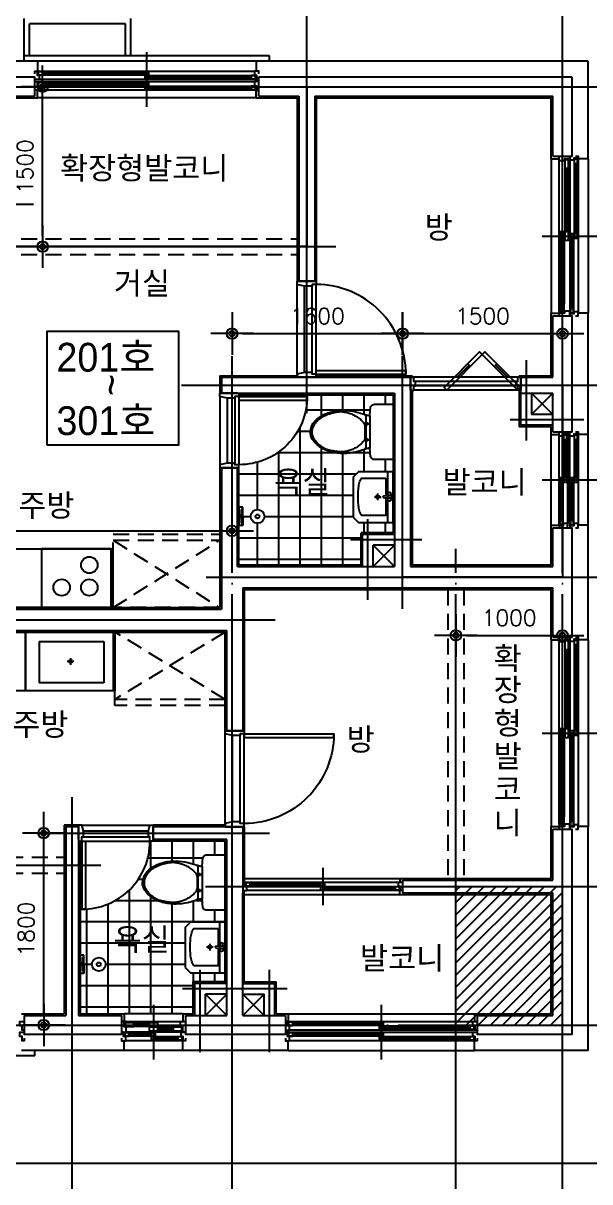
# Model space of a CAD drawing. Header units: millimetres. Extents: x 5537433 to 5830173, y -900794 to -778623.
# Drawn here: x 5600120 to 5605437, y -824625 to -813758 of the extents above; entities that cross this region are included whole.
import ezdxf

# ---------------------------------------------------------------- set-up
doc = ezdxf.new("R2010")
doc.units = ezdxf.units.MM
doc.header["$LTSCALE"] = 100
doc.linetypes.add('CEN', pattern=[62, 60, -1, 0, -1])
doc.linetypes.add('HID', pattern=[2.3, 1.5, -0.8])
doc.layers.get('0').update_dxf_attribs({"linetype": 'CONTINUOUS'})
doc.layers.get('DEFPOINTS').update_dxf_attribs({"linetype": 'CONTINUOUS'})
for name, color, linetype in [('181', 181, 'CONTINUOUS'), ('60', 60, 'CONTINUOUS'), ('9', 9, 'CONTINUOUS'), ('CEN', 1, 'CEN'), ('COL', 2, 'CONTINUOUS'), ('DIM', 7, 'CONTINUOUS'), ('ETC', 6, 'CONTINUOUS'), ('FIN', 9, 'CONTINUOUS'), ('FUR', 181, 'CONTINUOUS'), ('HAT', 8, 'CONTINUOUS'), ('WAL', 3, 'CONTINUOUS'), ('WID', 4, 'CONTINUOUS')]:
    doc.layers.add(name, color=color, linetype=linetype)
doc.styles.add('2', font='')
doc.styles.add('GHS', font='ROMANS.shx', dxfattribs={"bigfont": 'GHS.shx'})
doc.styles.get('2').set_extended_font_data('HYtbrB')
doc.dimstyles.get("Standard").update_dxf_attribs({"dimtxt": 0.18, "dimasz": 0.18, "dimexe": 0.18, "dimexo": 0.0625, "dimgap": 0.09, "dimtad": 0, "dimtih": 1, "dimtoh": 1, "dimdec": 4, "dimzin": 0, "dimdsep": 46, "dimtxsty": 'STANDARD', "dimcen": 0.09, "dimadec": 0, "dimazin": 0, "dimtfac": 1, "dimtdec": 4, "dimtofl": 0, "dimtmove": 0, "dimatfit": 3, "dimfxl": 1, "dimtolj": 1, "dimtzin": 0, "dimarcsym": 0})

# ---------------------------------------------------------------- blocks, each defined once
blk = doc.blocks.new('to-la-001-D-P')
at = {"color": 0}
for p, q in [((475, -50), (0, -50)), ((58, -288), (58, -66)), ((58, -66), (225, -66)), ((202, -144), (264, -144)), ((232, -175), (232, -113))]:
    blk.add_line(p, q, dxfattribs=at)
blk.add_lwpolyline([(425, -375), (475, -325), (475, 0), (0, 0), (0, -325), (50, -375)], close=True, dxfattribs=at)
for points in [[(240, -66), (408, -66), (408, -288, -0.272815), (401, -300, -0.070145), (356, -317, -0.03268), (305, -325, -0.023671), (233, -328, -0.023671), (161, -325, -0.03268), (109, -317, -0.070145), (64, -300, -0.272815), (58, -288, -0.272815)], [(224, -17), (227, -87, 1), (239, -87), (242, -17)]]:
    blk.add_lwpolyline(points, format="xyb", dxfattribs=at)
for centre, radius in [((206, -34), 15.3), ((260, -34), 15.3), ((233, -144), 15)]:
    blk.add_circle(centre, radius, dxfattribs=at)
for start, end in [(90, 181.9092), (358.0908, 90)]:
    blk.add_arc((233, -17), 9.19, start, end, dxfattribs=at)
blk = doc.blocks.new('to-cl-007-D-P')
at = {"color": 0}
for p, q in [((-150, -217), (155, -217)), ((-150, -255), (150, -255)), ((-85, -235), (-65, -235)), ((-85, -265), (-85, -235)), ((-65, -265), (-85, -265)), ((-65, -235), (-65, -265)), ((65, -265), (65, -235)), ((65, -235), (85, -235)), ((85, -265), (65, -265)), ((85, -235), (85, -265))]:
    blk.add_line(p, q, dxfattribs=at)
blk.add_lwpolyline([(150, -217), (189, -350, -0.05768), (202, -461, -0.065122), (186, -587, -0.077906), (143, -683, -0.107177), (72, -754, -0.144137), (0, -776), (-67, -759, -0.107177), (-143, -683, -0.077906), (-186, -587, -0.065122), (-202, -461, -0.057645), (-189, -350), (-150, -217), (-155, -217), (-235, -210, -0.286796), (-260, -170), (-260, -10, -0.414214), (-250, 0), (250, 0, -0.414214), (260, -10), (260, -170, -0.286796), (235, -210), (150, -217)], format="xyb", dxfattribs=at)
blk.add_lwpolyline([(155, -217), (150, -217)], dxfattribs=at)
blk.add_lwpolyline([(87, -276), (94, -282), (101, -288), (108, -295), (115, -303), (122, -312), (129, -321), (136, -331), (142, -340), (148, -350), (154, -360), (159, -370), (164, -381), (168, -391), (172, -401), (175, -411), (178, -421), (181, -431), (183, -441), (184, -450), (186, -459), (187, -468), (187, -475), (188, -482), (188, -487), (188, -491), (189, -495), (188, -497), (188, -499), (188, -502), (187, -504), (187, -508), (186, -512), (186, -517), (185, -524), (184, -531), (183, -539), (181, -548), (180, -556), (179, -565), (177, -573), (176, -582), (174, -589), (172, -597), (171, -604), (169, -610), (168, -615), (166, -620), (165, -624), (164, -627), (164, -629), (163, -631), (162, -633), (161, -635), (160, -636), (159, -639), (157, -641), (155, -645), (152, -649), (149, -654), (146, -659), (142, -665), (137, -672), (132, -678), (127, -685), (122, -692), (116, -699), (109, -706), (103, -712), (96, -719), (88, -725), (81, -731), (73, -737), (64, -742), (56, -746), (47, -750), (37, -753), (28, -756), (18, -757), (9, -758), (-1, -758), (-11, -758), (-22, -756), (-32, -754), (-41, -751), (-51, -747), (-60, -743), (-69, -738), (-78, -733), (-85, -728), (-93, -722), (-99, -716), (-105, -710), (-111, -703), (-117, -697), (-122, -690), (-127, -684), (-131, -677), (-136, -671), (-140, -664), (-144, -658), (-148, -651), (-151, -644), (-155, -638), (-158, -631), (-161, -624), (-164, -617), (-167, -610), (-169, -603), (-171, -595), (-174, -587), (-176, -580), (-178, -571), (-180, -563), (-182, -555), (-184, -546), (-186, -537), (-187, -528), (-189, -519), (-189, -509), (-190, -500), (-190, -490), (-190, -481), (-189, -471), (-188, -461), (-186, -451), (-184, -441), (-182, -431), (-179, -421), (-176, -411), (-172, -401), (-168, -391), (-164, -381), (-159, -370), (-154, -360), (-149, -350), (-143, -340), (-136, -331), (-129, -321), (-123, -312), (-115, -303), (-108, -295), (-101, -288), (-94, -282), (-87, -276), (-80, -272), (-74, -269), (-67, -267), (-61, -265), (-54, -264), (-48, -264), (-41, -264), (-33, -264), (-25, -264), (-17, -264), (-8, -264), (0, -264), (9, -264), (17, -264), (26, -264), (33, -264), (41, -264), (48, -264), (54, -264), (61, -265), (67, -267), (74, -269), (80, -272)], close=True, dxfattribs=at)
for centre, start, end in [((-148, -267), 98.7037, 171.2963), ((148, -267), 8.7037, 81.2963)]:
    blk.add_arc(centre, 11.9, start, end, dxfattribs=at)
blk = doc.blocks.new('Z_DOT')
at = {"layer": 'DIM', "color": 7}
for p, q in [((0, -2), (0, 2)), ((-2, 0), (2, 0))]:
    blk.add_line(p, q, dxfattribs=at)
for radius in [0.5, 0.25]:
    blk.add_circle((0, 0), radius, dxfattribs=at)
blk = doc.blocks.new('*D111')
at = {"layer": 'DEFPOINTS', "color": 0, "linetype": 'Continuous', "transparency": 16777216}
for p in [(5600303, -814354), (5600303, -814354), (5600303, -815854)]:
    blk.add_point(p, dxfattribs=at)
at = {"layer": 'DIM', "color": 0, "linetype": 'Continuous', "lineweight": -2, "transparency": 16777216}
blk.add_line((5600303, -815754), (5600303, -814454), dxfattribs=at)
at = {"layer": 'DIM', "color": 0, "linetype": 'Continuous', "lineweight": -2, "transparency": 16777216, "xscale": 100, "yscale": 100, "zscale": 100}
for p, rotation in [((5600303, -814354), 90), ((5600303, -815854), 270)]:
    blk.add_blockref('Z_DOT', p, dxfattribs=dict(at, rotation=rotation))
at = {"layer": 'DIM', "color": 60, "linetype": 'Continuous', "transparency": 16777216, "insert": (5600138, -815104), "char_height": 150, "attachment_point": 5, "rotation": 90, "style": 'GHS'}
blk.add_mtext('\\A1;1500', dxfattribs=at)
blk = doc.blocks.new('*D113')
at = {"layer": 'DEFPOINTS', "color": 0, "linetype": 'Continuous', "transparency": 16777216}
for p in [(5604180, -819500), (5605180, -819500), (5605180, -819500)]:
    blk.add_point(p, dxfattribs=at)
at = {"layer": 'DIM', "color": 0, "linetype": 'Continuous', "lineweight": -2, "transparency": 16777216}
blk.add_line((5604280, -819500), (5605080, -819500), dxfattribs=at)
at = {"layer": 'DIM', "color": 0, "linetype": 'Continuous', "lineweight": -2, "transparency": 16777216, "xscale": 100, "yscale": 100, "zscale": 100, "rotation": 180}
blk.add_blockref('Z_DOT', (5604180, -819500), dxfattribs=at)
at = {"layer": 'DIM', "color": 0, "linetype": 'Continuous', "lineweight": -2, "transparency": 16777216, "xscale": 100, "yscale": 100, "zscale": 100}
blk.add_blockref('Z_DOT', (5605180, -819500), dxfattribs=at)
at = {"layer": 'DIM', "color": 60, "linetype": 'Continuous', "transparency": 16777216, "insert": (5604680, -819335), "char_height": 150, "attachment_point": 5, "style": 'GHS'}
blk.add_mtext('\\A1;1000', dxfattribs=at)
blk = doc.blocks.new('*D257')
at = {"layer": 'DEFPOINTS', "color": 0, "linetype": 'Continuous', "transparency": 16777216}
for p in [(5597380, -818519), (5602080, -818519), (5602080, -818519)]:
    blk.add_point(p, dxfattribs=at)
at = {"layer": 'DIM', "color": 0, "linetype": 'Continuous', "lineweight": -2, "transparency": 16777216}
blk.add_line((5597480, -818519), (5601980, -818519), dxfattribs=at)
at = {"layer": 'DIM', "color": 0, "linetype": 'Continuous', "lineweight": -2, "transparency": 16777216, "xscale": 100, "yscale": 100, "zscale": 100, "rotation": 180}
blk.add_blockref('Z_DOT', (5597380, -818519), dxfattribs=at)
at = {"layer": 'DIM', "color": 0, "linetype": 'Continuous', "lineweight": -2, "transparency": 16777216, "xscale": 100, "yscale": 100, "zscale": 100}
blk.add_blockref('Z_DOT', (5602080, -818519), dxfattribs=at)
at = {"layer": 'DIM', "color": 60, "linetype": 'Continuous', "transparency": 16777216, "insert": (5599730, -818354), "char_height": 150, "attachment_point": 5, "style": 'GHS'}
blk.add_mtext('\\A1;4700', dxfattribs=at)
blk = doc.blocks.new('*D261')
at = {"layer": 'DEFPOINTS', "color": 0, "linetype": 'Continuous', "transparency": 16777216}
for p in [(5600313, -821354), (5600313, -821354), (5600313, -823154)]:
    blk.add_point(p, dxfattribs=at)
at = {"layer": 'DIM', "color": 0, "linetype": 'Continuous', "lineweight": -2, "transparency": 16777216}
blk.add_line((5600313, -823054), (5600313, -821454), dxfattribs=at)
at = {"layer": 'DIM', "color": 0, "linetype": 'Continuous', "lineweight": -2, "transparency": 16777216, "xscale": 100, "yscale": 100, "zscale": 100}
for p, rotation in [((5600313, -821354), 90), ((5600313, -823154), 270)]:
    blk.add_blockref('Z_DOT', p, dxfattribs=dict(at, rotation=rotation))
at = {"layer": 'DIM', "color": 60, "linetype": 'Continuous', "transparency": 16777216, "insert": (5600148, -822254), "char_height": 150, "attachment_point": 5, "rotation": 90, "style": 'GHS'}
blk.add_mtext('\\A1;1800', dxfattribs=at)
blk = doc.blocks.new('*D267')
at = {"layer": 'DEFPOINTS', "color": 0, "linetype": 'Continuous', "transparency": 16777216}
for p in [(5603680, -816670), (5605180, -816670), (5605180, -816670)]:
    blk.add_point(p, dxfattribs=at)
at = {"layer": 'DIM', "color": 0, "linetype": 'Continuous', "lineweight": -2, "transparency": 16777216}
blk.add_line((5603780, -816670), (5605080, -816670), dxfattribs=at)
at = {"layer": 'DIM', "color": 0, "linetype": 'Continuous', "lineweight": -2, "transparency": 16777216, "xscale": 100, "yscale": 100, "zscale": 100, "rotation": 180}
blk.add_blockref('Z_DOT', (5603680, -816670), dxfattribs=at)
at = {"layer": 'DIM', "color": 0, "linetype": 'Continuous', "lineweight": -2, "transparency": 16777216, "xscale": 100, "yscale": 100, "zscale": 100}
blk.add_blockref('Z_DOT', (5605180, -816670), dxfattribs=at)
at = {"layer": 'DIM', "color": 60, "linetype": 'Continuous', "transparency": 16777216, "insert": (5604430, -816505), "char_height": 150, "attachment_point": 5, "style": 'GHS'}
blk.add_mtext('\\A1;1500', dxfattribs=at)
blk = doc.blocks.new('*D268')
at = {"layer": 'DEFPOINTS', "color": 0, "linetype": 'Continuous', "transparency": 16777216}
for p in [(5602080, -816670), (5603680, -816670), (5603680, -816670)]:
    blk.add_point(p, dxfattribs=at)
at = {"layer": 'DIM', "color": 0, "linetype": 'Continuous', "lineweight": -2, "transparency": 16777216}
blk.add_line((5602180, -816670), (5603580, -816670), dxfattribs=at)
at = {"layer": 'DIM', "color": 0, "linetype": 'Continuous', "lineweight": -2, "transparency": 16777216, "xscale": 100, "yscale": 100, "zscale": 100, "rotation": 180}
blk.add_blockref('Z_DOT', (5602080, -816670), dxfattribs=at)
at = {"layer": 'DIM', "color": 0, "linetype": 'Continuous', "lineweight": -2, "transparency": 16777216, "xscale": 100, "yscale": 100, "zscale": 100}
blk.add_blockref('Z_DOT', (5603680, -816670), dxfattribs=at)
at = {"layer": 'DIM', "color": 60, "linetype": 'Continuous', "transparency": 16777216, "insert": (5602880, -816505), "char_height": 150, "attachment_point": 5, "style": 'GHS'}
blk.add_mtext('\\A1;1600', dxfattribs=at)

msp = doc.modelspace()

# ---------------------------------------------------------------- hatches: boundary and pattern name
at = {"layer": 'HAT'}
h = msp.add_hatch(dxfattribs=at)
h.set_pattern_fill('U,N', color=256, scale=80, angle=45, style=0, pattern_type=0)
h.set_pattern_definition([(45, (0, 0), (-56.5685425, 56.5685425), [])])
h.paths.add_polyline_path([(5604180, -821854.1), (5605180, -821854.1), (5605180, -823154.1), (5604180, -823154.1)])

# ---------------------------------------------------------------- linework, layer by layer
msp.add_line((5607854.2, -824454.1), (5585792.7, -824454.1))
msp.add_lwpolyline([(5600342.3, -817713.3), (5601581.7, -817713.3), (5601581.7, -816651), (5600342.3, -816651)], close=True)
at = {"layer": '181'}
for p, q in [((5603590, -818119.5), (5603590, -818290.2)), ((5603434.3, -818204.8), (5603480, -818204.8)), ((5602180.5, -818298.8), (5602145, -818298.8)), ((5602145, -818298.8), (5602145, -818469.4)), ((5602145, -818384.1), (5602255.1, -818384.1)), ((5602180.5, -818320.1), (5602166.4, -818320.1)), ((5602166.4, -818320.1), (5602166.4, -818448.1)), ((5602180.5, -818384.1), (5602180.5, -818298.8)), ((5602180.5, -818384.1), (5602180.5, -818469.4)), ((5602145, -818384.8), (5602255.1, -818384.8)), ((5602180.5, -818469.4), (5602145, -818469.4)), ((5602166.4, -818448.1), (5602180.5, -818448.1)), ((5600945, -818689.1), (5600945, -819239.1)), ((5600945, -818689.1), (5600945, -819239.1)), ((5600945, -818689.1), (5600945, -819239.1)), ((5600140.5, -820019.1), (5600140.5, -819469.1)), ((5602015, -822342.2), (5602015, -822512.8)), ((5600690.5, -822499.5), (5600655, -822499.5)), ((5600655, -822499.5), (5600655, -822670.1)), ((5600690.5, -822584.8), (5600690.5, -822499.5)), ((5600655, -822584.8), (5600765.1, -822584.8)), ((5600690.5, -822520.8), (5600676.4, -822520.8)), ((5600676.4, -822520.8), (5600676.4, -822648.8)), ((5600690.5, -822584.8), (5600690.5, -822670.1)), ((5600690.5, -822670.1), (5600655, -822670.1)), ((5600676.4, -822648.8), (5600690.5, -822648.8))]:
    msp.add_line(p, q, dxfattribs=at)
at = {"layer": '181', "color": 181, "linetype": 'HID'}
for p, q in [((5600965, -819239.1), (5600965, -818551.6)), ((5600965, -818551.6), (5601965, -818551.6)), ((5601965, -818551.6), (5601965, -819239.1)), ((5600965, -819239.1), (5601965, -818607.8)), ((5600965, -818607.8), (5601965, -819239.1)), ((5600965, -818607.8), (5601965, -818607.8)), ((5601965, -819239.1), (5600965, -819239.1)), ((5602015, -819469.1), (5600980.8, -820100.3)), ((5602015, -820100.3), (5600980.8, -819469.1)), ((5600980.8, -820156.6), (5600980.8, -819469.1)), ((5600980.8, -819469.1), (5602015, -819469.1)), ((5602015, -819469.1), (5602015, -820156.6)), ((5602015, -820100.3), (5600980.8, -820100.3)), ((5602015, -820156.6), (5600980.8, -820156.6))]:
    msp.add_line(p, q, dxfattribs=at)
at = {"layer": '181', "color": 181}
for p, q in [((5598845, -818689.1), (5600945, -818689.1)), ((5600295, -819239.1), (5600295, -818689.1)), ((5600345, -818689.1), (5600295, -818689.1)), ((5600945, -818689.1), (5600345, -818689.1)), ((5600945, -819239.1), (5600945, -818689.1)), ((5600945, -818689.1), (5600945, -819239.1)), ((5600945, -818689.1), (5600965, -818689.1)), ((5600945, -819239.1), (5600945, -818689.1)), ((5600945, -818689.1), (5600945, -819239.1)), ((5600965, -819239.1), (5600965, -818689.1)), ((5600960.8, -819239.1), (5598845, -819239.1)), ((5600295, -819239.1), (5600299.3, -819239.1)), ((5600299.3, -819239.1), (5600945, -819239.1)), ((5600965, -819239.1), (5600960.8, -819239.1)), ((5598849.3, -819469.1), (5600985, -819469.1)), ((5600140.5, -819469.1), (5600140.5, -820019.1)), ((5600140.5, -820019.1), (5600140.5, -819469.1)), ((5600965, -819469.1), (5600965, -820019.1)), ((5600980.8, -819469.1), (5600980.8, -820019.1)), ((5600271.7, -819555.9), (5600271.7, -819945.9)), ((5600271.7, -819555.9), (5600876.8, -819555.9)), ((5600876.8, -819555.9), (5600876.8, -819945.9)), ((5600595.7, -819743.6), (5600533.7, -819743.6)), ((5600564.6, -819713.1), (5600564.6, -819775.2)), ((5600876.8, -819945.9), (5600271.7, -819945.9)), ((5600985, -820019.1), (5598865, -820019.1))]:
    msp.add_line(p, q, dxfattribs=at)
at = {"layer": '181'}
for centre, radius in [((5602319, -818384.1), 63.9), ((5602319, -818384.1), 18.2), ((5600740.5, -818840), 77.3), ((5600481.7, -819051), 77.3), ((5600740.5, -819051), 77.3), ((5600829, -822584.8), 63.9), ((5600829, -822584.8), 18.2)]:
    msp.add_circle(centre, radius, dxfattribs=at)
at = {"layer": '181', "color": 181}
msp.add_circle((5600564.7, -819744.2), 15, dxfattribs=at)
at = {"layer": '181'}
for centre, start, end in [((5603643.6, -818203.8), 152.73618, 207.26382), ((5602091.5, -818383), 332.73618, 27.26382), ((5602068.6, -822426.5), 152.73618, 207.26382), ((5600601.5, -822583.7), 332.73618, 27.26382)]:
    msp.add_arc(centre, 60.2, start, end, dxfattribs=at)
at = {"layer": '9'}
for p, q in [((5605090, -817229.1), (5604890, -817429.1)), ((5605090, -817429.1), (5604890, -817229.1)), ((5603605, -818854.1), (5603405, -818654.1)), ((5603605, -818654.1), (5603405, -818854.1)), ((5602030, -823064.1), (5601830, -822864.1)), ((5602030, -822864.1), (5601830, -823064.1)), ((5602180, -823064.1), (5602380, -822864.1)), ((5602180, -822864.1), (5602380, -823064.1))]:
    msp.add_line(p, q, dxfattribs=at)
at = {"layer": 'CEN'}
for p, q in [((5602780, -817417), (5602780, -809327.4)), ((5605180, -825114.1), (5605180, -809327.4)), ((5593963.5, -814354.1), (5608478.6, -814354.1)), ((5596553.8, -815454.1), (5600217.6, -815454.1)), ((5599431.3, -815854.1), (5603054.8, -815854.1)), ((5602080, -825114.1), (5602080, -816881.7)), ((5603680, -819250.8), (5603680, -816879.5)), ((5604840, -816918.2), (5604840, -817672.2)), ((5601604.6, -817154.1), (5608477.3, -817154.1)), ((5605380.1, -817479.1), (5604690.5, -817479.1)), ((5603355, -819165), (5603355, -818411)), ((5603861, -818604.1), (5603190.5, -818604.1)), ((5604180, -825114.1), (5604180, -818689.4)), ((5601837.8, -818954.1), (5608477.3, -818954.1)), ((5597056.1, -819354.1), (5602483.9, -819354.1)), ((5600580, -825114.1), (5600580, -821016.4)), ((5600245.6, -821354.1), (5602430.6, -821354.1)), ((5597178.1, -821654.1), (5600848.4, -821654.1)), ((5601831.5, -821854.1), (5608477.3, -821854.1)), ((5601780, -823410), (5601780, -822636)), ((5602430, -823410), (5602430, -822636)), ((5602596.5, -822814.1), (5601615.5, -822814.1)), ((5585039.2, -823154.1), (5608477.3, -823154.1))]:
    msp.add_line(p, q, dxfattribs=at)
at = {"layer": 'COL'}
for p, q in [((5600230, -814264.1), (5599187.5, -814264.1)), ((5600230, -814444.1), (5600230, -814264.1)), ((5605270, -814264.1), (5602330, -814264.1)), ((5602330, -814444.1), (5602330, -814264.1)), ((5605270, -815004.1), (5605270, -814264.1)), ((5599855, -814444.1), (5600230, -814444.1)), ((5602330, -814444.1), (5602705, -814444.1)), ((5602705, -814444.1), (5602705, -816179.1)), ((5602855, -814444.1), (5605090, -814444.1)), ((5602855, -814444.1), (5602855, -816179.1)), ((5605090, -815004.1), (5605090, -814444.1)), ((5605090, -815004.1), (5605270, -815004.1)), ((5602855, -816179.1), (5602705, -816179.1)), ((5605090, -817079.1), (5605090, -816504.1)), ((5605090, -816504.1), (5605270, -816504.1)), ((5605270, -817591.6), (5605270, -816504.1)), ((5601980, -817079.1), (5602705, -817079.1)), ((5601980, -817079.1), (5601980, -817229.1)), ((5602705, -817079.1), (5602705, -817079.1)), ((5602855, -817079.1), (5602705, -817079.1)), ((5602705, -817079.1), (5602705, -817079.1)), ((5602855, -817079.1), (5602855, -817079.1)), ((5602855, -817079.1), (5603770, -817079.1)), ((5602855, -817079.1), (5602855, -817079.1)), ((5603755, -817079.1), (5603755, -817229.1)), ((5603755, -817199.1), (5603755, -817079.1)), ((5604790, -817079.1), (5605090, -817079.1)), ((5604790, -817229.1), (5604790, -817079.1)), ((5604790, -817199.1), (5604790, -817079.1)), ((5602130, -817229.1), (5601980, -817229.1)), ((5602130, -817229.1), (5603605, -817229.1)), ((5602130, -817229.1), (5602130, -817229.1)), ((5603605, -817229.1), (5603605, -818854.1)), ((5603755, -817229.1), (5603755, -818854.1)), ((5604790, -817229.1), (5605090, -817229.1)), ((5604790, -817529.1), (5604790, -817229.1)), ((5604890, -817229.1), (5604890, -817429.1)), ((5605090, -817591.6), (5605090, -817229.1)), ((5605090, -817429.1), (5604890, -817429.1)), ((5605090, -817529.1), (5604790, -817529.1)), ((5605090, -817591.6), (5605270, -817591.6)), ((5601980, -817929.1), (5601980, -819254.1)), ((5602130, -817929.1), (5601980, -817929.1)), ((5602130, -818854.1), (5602130, -817929.1)), ((5605090, -818854.1), (5605090, -818491.6)), ((5605090, -818491.6), (5605270, -818491.6)), ((5605270, -819516.6), (5605270, -818491.6)), ((5603605, -818554.1), (5603305, -818554.1)), ((5603305, -818854.1), (5603305, -818554.1)), ((5603405, -818854.1), (5603405, -818654.1)), ((5603605, -818654.1), (5603405, -818654.1)), ((5602130, -818854.1), (5603605, -818854.1)), ((5603755, -818854.1), (5605090, -818854.1)), ((5602180, -819054.1), (5605090, -819054.1)), ((5602180, -819054.1), (5602180, -820394.1)), ((5605090, -819516.6), (5605090, -819054.1)), ((5597470, -819254.1), (5601980, -819254.1)), ((5597270, -819454.1), (5602030, -819454.1)), ((5602030, -820394.1), (5602030, -819454.1)), ((5605090, -819516.6), (5605270, -819516.6)), ((5602180, -820394.1), (5602030, -820394.1)), ((5600520, -821294.1), (5600520, -823064.1)), ((5600640, -821294.1), (5600520, -821294.1)), ((5600640, -821414.1), (5600640, -821294.1)), ((5602030, -821294.1), (5601340, -821294.1)), ((5601340, -821414.1), (5601340, -821294.1)), ((5602030, -821294.1), (5602030, -821294.1)), ((5602180, -821294.1), (5602030, -821294.1)), ((5602180, -821294.1), (5602180, -821794.1)), ((5605090, -821794.1), (5605090, -821316.6)), ((5605090, -821316.6), (5605270, -821316.6)), ((5605270, -823244.1), (5605270, -821316.6)), ((5600640, -821414.1), (5600640, -823064.1)), ((5600640, -821414.1), (5600640, -821414.1)), ((5602030, -821414.1), (5601340, -821414.1)), ((5602030, -823064.1), (5602030, -821414.1)), ((5602180, -821794.1), (5602180, -821914.1)), ((5603680, -821794.1), (5605090, -821794.1)), ((5603680, -821794.1), (5603680, -821914.1)), ((5602180, -823064.1), (5602180, -821914.1)), ((5603680, -821914.1), (5605090, -821914.1)), ((5605090, -823064.1), (5605090, -821914.1)), ((5602030, -822764.1), (5601730, -822764.1)), ((5601730, -823064.1), (5601730, -822764.1)), ((5602180, -822764.1), (5602480, -822764.1)), ((5602480, -823064.1), (5602480, -822764.1)), ((5601830, -823064.1), (5601830, -822864.1)), ((5602030, -822864.1), (5601830, -822864.1)), ((5602180, -822864.1), (5602380, -822864.1)), ((5602380, -823064.1), (5602380, -822864.1)), ((5600130, -823064.1), (5600520, -823064.1)), ((5600130, -823064.1), (5600130, -823244.1)), ((5600640, -823064.1), (5601042.5, -823064.1)), ((5601042.5, -823064.1), (5601042.5, -823244.1)), ((5601642.5, -823064.1), (5602030, -823064.1)), ((5601642.5, -823064.1), (5601642.5, -823244.1)), ((5602180, -823064.1), (5602580, -823064.1)), ((5602580, -823064.1), (5602580, -823244.1)), ((5604380, -823064.1), (5605090, -823064.1)), ((5604380, -823064.1), (5604380, -823244.1)), ((5601042.5, -823244.1), (5600130, -823244.1)), ((5602580, -823244.1), (5601642.5, -823244.1)), ((5605270, -823244.1), (5604380, -823244.1))]:
    msp.add_line(p, q, dxfattribs=at)
at = {"layer": 'ETC'}
for p, q in [((5600130, -814064.1), (5600130, -813714.1)), ((5601080, -813764.1), (5600180, -813764.1)), ((5600180, -814064.1), (5600180, -813764.1)), ((5601080, -814064.1), (5601080, -813764.1)), ((5601130, -814064.1), (5601130, -813714.1)), ((5600130, -814114.1), (5600130, -814064.1)), ((5602430, -814064.1), (5600130, -814064.1)), ((5602430, -814114.1), (5602430, -814064.1)), ((5600230, -823444.1), (5597930, -823444.1)), ((5600230, -823444.1), (5600230, -823394.1))]:
    msp.add_line(p, q, dxfattribs=at)
at = {"layer": 'FIN'}
for p, q in [((5600255, -814114.1), (5599162.5, -814114.1)), ((5600255, -814114.1), (5600255, -814206.6)), ((5602305, -814114.1), (5602305, -814206.6)), ((5605420, -814114.1), (5602305, -814114.1)), ((5605420, -815029.1), (5605420, -814114.1)), ((5599870, -814459.1), (5600255, -814459.1)), ((5600255, -814459.1), (5600255, -814386.6)), ((5602305, -814459.1), (5602305, -814386.6)), ((5602305, -814459.1), (5602690, -814459.1)), ((5602690, -814459.1), (5602690, -816179.1)), ((5602870, -814459.1), (5605075, -814459.1)), ((5602870, -814459.1), (5602870, -816179.1)), ((5605075, -815029.1), (5605075, -814459.1)), ((5605075, -815029.1), (5605147.5, -815029.1)), ((5605420, -815029.1), (5605327.5, -815029.1)), ((5605075, -816479.1), (5605147.5, -816479.1)), ((5605075, -817064.1), (5605075, -816479.1)), ((5605420, -816479.1), (5605327.5, -816479.1)), ((5605420, -817616.6), (5605420, -816479.1)), ((5601965, -817064.1), (5602690, -817064.1)), ((5601965, -817064.1), (5601965, -817229.1)), ((5602690, -817079.1), (5602690, -817064.1)), ((5602690, -817079.1), (5602690, -817064.1)), ((5602870, -817079.1), (5602870, -817064.1)), ((5602870, -817079.1), (5602870, -817064.1)), ((5602870, -817064.1), (5603770, -817064.1)), ((5603770, -817064.1), (5603770, -817079.1)), ((5604775, -817064.1), (5604775, -817079.1)), ((5604775, -817064.1), (5605075, -817064.1)), ((5602145, -817229.1), (5602145, -817244.1)), ((5602145, -817244.1), (5603590, -817244.1)), ((5603590, -817244.1), (5603590, -818539.1)), ((5603770, -817199.1), (5603770, -818839.1)), ((5604775, -817199.1), (5604775, -817544.1)), ((5605075, -817544.1), (5604775, -817544.1)), ((5605075, -817616.6), (5605075, -817544.1)), ((5605075, -817616.6), (5605147.5, -817616.6)), ((5605420, -817616.6), (5605327.5, -817616.6)), ((5601965, -817929.1), (5601965, -819239.1)), ((5602145, -818839.1), (5602145, -817929.1)), ((5605075, -818466.6), (5605147.5, -818466.6)), ((5605075, -818839.1), (5605075, -818466.6)), ((5605420, -818466.6), (5605327.5, -818466.6)), ((5605420, -819541.6), (5605420, -818466.6)), ((5603590, -818539.1), (5603290, -818539.1)), ((5603290, -818839.1), (5603290, -818539.1)), ((5602145, -818839.1), (5603290, -818839.1)), ((5603770, -818839.1), (5605075, -818839.1)), ((5602195, -819069.1), (5605075, -819069.1)), ((5602195, -819069.1), (5602195, -820394.1)), ((5605075, -819541.6), (5605075, -819069.1)), ((5598845, -819239.1), (5601965, -819239.1)), ((5598845, -819469.1), (5602015, -819469.1)), ((5602015, -820394.1), (5602015, -819469.1)), ((5605075, -819541.6), (5605147.5, -819541.6)), ((5605420, -819541.6), (5605327.5, -819541.6)), ((5600505, -821279.1), (5600505, -823049.1)), ((5600640, -821279.1), (5600505, -821279.1)), ((5602015, -821279.1), (5601340, -821279.1)), ((5602015, -821279.1), (5602015, -821294.1)), ((5602195, -821294.1), (5602195, -821814.1)), ((5605075, -821291.6), (5605147.5, -821291.6)), ((5605075, -821779.1), (5605075, -821291.6)), ((5605420, -821291.6), (5605327.5, -821291.6)), ((5605420, -823394.1), (5605420, -821291.6)), ((5600640, -821429.1), (5600655, -821429.1)), ((5600655, -821429.1), (5600655, -823049.1)), ((5602015, -821429.1), (5601340, -821429.1)), ((5602015, -822764.1), (5602015, -821429.1)), ((5603655, -821779.1), (5603655, -821814.1)), ((5603655, -821779.1), (5605075, -821779.1)), ((5602195, -822764.1), (5602195, -821894.1)), ((5603655, -821929.1), (5603655, -821894.1)), ((5603655, -821929.1), (5605075, -821929.1)), ((5605075, -823049.1), (5605075, -821929.1)), ((5602015, -822749.1), (5601715, -822749.1)), ((5601715, -823049.1), (5601715, -822749.1)), ((5602195, -822749.1), (5602495, -822749.1)), ((5602495, -823049.1), (5602495, -822749.1)), ((5600105, -823049.1), (5600505, -823049.1)), ((5600655, -823049.1), (5601067.5, -823049.1)), ((5601067.5, -823049.1), (5601067.5, -823121.6)), ((5601617.5, -823049.1), (5601617.5, -823121.6)), ((5601617.5, -823049.1), (5601715, -823049.1)), ((5602495, -823049.1), (5602605, -823049.1)), ((5602605, -823049.1), (5602605, -823121.6)), ((5604355, -823049.1), (5604355, -823121.6)), ((5604355, -823049.1), (5605075, -823049.1)), ((5601067.5, -823394.1), (5601067.5, -823301.6)), ((5601617.5, -823394.1), (5601617.5, -823301.6)), ((5602605, -823394.1), (5602605, -823301.6)), ((5604355, -823394.1), (5604355, -823301.6)), ((5601067.5, -823394.1), (5600105, -823394.1)), ((5602605, -823394.1), (5601617.5, -823394.1)), ((5605420, -823394.1), (5604355, -823394.1))]:
    msp.add_line(p, q, dxfattribs=at)
at = {"layer": 'FIN', "linetype": 'HID'}
for p, q in [((5599870, -815779.1), (5602690, -815779.1)), ((5599870, -815929.1), (5602690, -815929.1)), ((5604105, -819069.1), (5604105, -821779.1)), ((5604255, -819069.1), (5604255, -821779.1)), ((5597670, -821579.1), (5600505, -821579.1)), ((5597670, -821729.1), (5600505, -821729.1))]:
    msp.add_line(p, q, dxfattribs=at)
at = {"layer": 'FIN', "color": 9, "linetype": 'Continuous'}
msp.add_lwpolyline([(5604538.5, -822552.2, 0, 100, 0), (5604838.5, -822552.2, 0, 0, 0), (5605825.7, -822552.2, 0, 0, 0), (5605825.7, -822552.2, 0, 0, 0)], format="xyseb", dxfattribs=at)
at = {"layer": 'HAT'}
for p, q in [((5602918.4, -817441.3), (5602918.4, -817244.1)), ((5603118.4, -817389.5), (5603118.4, -817244.1)), ((5603318.4, -817425.2), (5603318.4, -817244.1)), ((5603518.4, -817331.5), (5603518.4, -817244.1)), ((5602772.6, -817384.8), (5603377.6, -817384.8)), ((5602696, -817584.8), (5602816.1, -817584.8)), ((5602718.4, -818839.1), (5602718.4, -817543.5)), ((5602510, -817784.8), (5603376.4, -817784.8)), ((5602518.4, -818839.1), (5602518.4, -817778.9)), ((5602918.4, -818839.1), (5602918.4, -817741.6)), ((5603118.4, -818839.1), (5603118.4, -817793.5)), ((5603318.4, -817967.3), (5603318.4, -817757.7)), ((5602318.4, -818320.2), (5602318.4, -817875.2)), ((5603518.4, -817967.3), (5603518.4, -817851.5)), ((5602145, -817984.8), (5603247.6, -817984.8)), ((5602145, -818184.8), (5603215, -818184.8)), ((5602318.4, -818839.1), (5602318.4, -818448)), ((5602382.9, -818384.8), (5603215, -818384.8)), ((5603318.4, -818539.1), (5603318.4, -818442.3)), ((5603518.4, -818539.1), (5603518.4, -818442.3)), ((5602145, -818584.8), (5603290, -818584.8)), ((5602145, -818784.8), (5603290, -818784.8)), ((5601318.4, -821684), (5601318.4, -821429.1)), ((5601518.4, -821617), (5601518.4, -821429.1)), ((5601718.4, -821644.2), (5601718.4, -821429.1)), ((5601918.4, -821557.8), (5601918.4, -821429.1)), ((5600655, -821584.8), (5600670, -821584.8)), ((5601290.8, -821584.8), (5601804.9, -821584.8)), ((5600655, -821784.8), (5600670, -821784.8)), ((5601202.1, -821784.8), (5601247.5, -821784.8)), ((5601118.4, -823049.1), (5601118.4, -821885.8)), ((5601318.4, -823049.1), (5601318.4, -821951.6)), ((5600655, -821984.8), (5600670, -821984.8)), ((5600718.4, -823064.1), (5600718.4, -822067.3)), ((5600918.4, -823064.1), (5600918.4, -822018.9)), ((5600987.5, -821984.8), (5601375.9, -821984.8)), ((5601518.4, -823049.1), (5601518.4, -822018.6)), ((5601718.4, -822190), (5601718.4, -821991.4)), ((5601740.8, -821984.8), (5601799.1, -821984.8)), ((5601918.4, -822190), (5601918.4, -822077.8)), ((5600655, -822184.8), (5602015, -822184.8)), ((5600655, -822384.8), (5601640, -822384.8)), ((5600892.9, -822584.8), (5601640, -822584.8)), ((5601718.4, -822764.1), (5601718.4, -822665)), ((5601918.4, -822764.1), (5601918.4, -822665)), ((5600655, -822784.8), (5601715, -822784.8)), ((5600655, -822984.8), (5601715, -822984.8))]:
    msp.add_line(p, q, dxfattribs=at)
at = {"layer": 'WAL'}
msp.add_lwpolyline([(5596780, -814354.1), (5602780, -814354.1), (5602780, -815854.1), (5599780, -815854.1), (5599780, -815454.1), (5596780, -815454.1), (5596780, -814354.1)], dxfattribs=at)
msp.add_lwpolyline([(5603680, -817154.1), (5605180, -817154.1), (5605180, -818954.1), (5603680, -818954.1)], close=True, dxfattribs=at)
at = {"layer": 'WID'}
for p, q in [((5601280, -814544.1), (5601280, -814029.1)), ((5602305, -814114.1), (5600255, -814114.1)), ((5600250, -814206.6), (5602290, -814206.6)), ((5600300, -814213.6), (5601300, -814213.6)), ((5600300, -814224.6), (5601260, -814224.6)), ((5600300, -814232.6), (5601260, -814232.6)), ((5600300, -814243.6), (5601260, -814243.6)), ((5601300, -814249.6), (5602300, -814249.6)), ((5600250, -814306.6), (5602290, -814306.6)), ((5602310, -814286.6), (5600270, -814286.6)), ((5600300, -814313.6), (5601300, -814313.6)), ((5600300, -814324.6), (5601260, -814324.6)), ((5600300, -814332.6), (5601260, -814332.6)), ((5600300, -814343.6), (5601260, -814343.6)), ((5601300, -814260.6), (5602260, -814260.6)), ((5601300, -814268.6), (5602260, -814268.6)), ((5601300, -814279.6), (5602260, -814279.6)), ((5601300, -814349.6), (5602300, -814349.6)), ((5601300, -814360.6), (5602260, -814360.6)), ((5602305, -814459.1), (5600255, -814459.1)), ((5602310, -814386.6), (5600270, -814386.6)), ((5601300, -814368.6), (5602260, -814368.6)), ((5601300, -814379.6), (5602260, -814379.6)), ((5605075, -815029.1), (5605075, -816479.1)), ((5605147.5, -816459.1), (5605147.5, -815049.1)), ((5605200.5, -815119.1), (5605200.5, -815714.1)), ((5605218.5, -815119.1), (5605218.5, -815714.1)), ((5605235.5, -815119.1), (5605235.5, -815714.1)), ((5605247.5, -815049.1), (5605247.5, -816459.1)), ((5605290.5, -815074.1), (5605290.5, -815734.1)), ((5605301.5, -815074.1), (5605301.5, -815734.1)), ((5605309.5, -815074.1), (5605309.5, -815734.1)), ((5605320.5, -815074.1), (5605320.5, -815774.1)), ((5605327.5, -815024.1), (5605327.5, -816464.1)), ((5605420, -815029.1), (5605420, -816479.1)), ((5604990, -815754.1), (5605505, -815754.1)), ((5605254.5, -815774.1), (5605254.5, -816434.1)), ((5605265.5, -815774.1), (5605265.5, -816434.1)), ((5605273.5, -815774.1), (5605273.5, -816434.1)), ((5605284.5, -815774.1), (5605284.5, -816474.1)), ((5605159.5, -815794.1), (5605159.5, -816389.1)), ((5605177.5, -815794.1), (5605177.5, -816389.1)), ((5605194.5, -815794.1), (5605194.5, -816389.1)), ((5602690, -817049.1), (5602690, -816209.1)), ((5602870, -817049.1), (5602870, -816209.1)), ((5602760, -817034.1), (5602760, -816224.1)), ((5602830, -817034.1), (5602830, -816224.1)), ((5604304.9, -816965.5), (5604194.1, -817076.3)), ((5604316.9, -816977.5), (5604292.2, -816952.8)), ((5604538.5, -816977.5), (5604563.2, -816952.8)), ((5604661.3, -817076.3), (5604550.5, -816965.5)), ((5604760, -817079.1), (5603785, -817079.1)), ((5604206.1, -817088.3), (5604181.4, -817063.6)), ((5604649.3, -817088.3), (5604674, -817063.6)), ((5604745, -817119.1), (5603800, -817119.1)), ((5604745, -817159.1), (5603800, -817159.1)), ((5601965, -817259.1), (5601965, -817899.1)), ((5602035, -817274.1), (5602035, -817884.1)), ((5602105, -817274.1), (5602105, -817884.1)), ((5602145, -817259.1), (5602145, -817899.1)), ((5604760, -817199.1), (5603785, -817199.1)), ((5605075, -818466.6), (5605075, -817616.6)), ((5605227.5, -817611.6), (5605227.5, -818451.6)), ((5605327.5, -817611.6), (5605327.5, -818451.6)), ((5605420, -818466.6), (5605420, -817616.6)), ((5605147.5, -818471.6), (5605147.5, -817631.6)), ((5605190.5, -817661.6), (5605190.5, -818021.6)), ((5605201.5, -817661.6), (5605201.5, -818021.6)), ((5605209.5, -817661.6), (5605209.5, -818021.6)), ((5605220.5, -817661.6), (5605220.5, -818061.6)), ((5605247.5, -818471.6), (5605247.5, -817631.6)), ((5605290.5, -817661.6), (5605290.5, -818021.6)), ((5605301.5, -817661.6), (5605301.5, -818021.6)), ((5605309.5, -817661.6), (5605309.5, -818021.6)), ((5605320.5, -817661.6), (5605320.5, -818061.6)), ((5604990, -818041.6), (5605505, -818041.6)), ((5605154.5, -818061.6), (5605154.5, -818421.6)), ((5605165.5, -818061.6), (5605165.5, -818421.6)), ((5605173.5, -818061.6), (5605173.5, -818421.6)), ((5605184.5, -818061.6), (5605184.5, -818461.6)), ((5605254.5, -818061.6), (5605254.5, -818421.6)), ((5605265.5, -818061.6), (5605265.5, -818421.6)), ((5605273.5, -818061.6), (5605273.5, -818421.6)), ((5605284.5, -818061.6), (5605284.5, -818461.6)), ((5605075, -819541.6), (5605075, -821291.6)), ((5605147.5, -821271.6), (5605147.5, -819561.6)), ((5605247.5, -819561.6), (5605247.5, -821271.6)), ((5605327.5, -819536.6), (5605327.5, -821276.6)), ((5605420, -819541.6), (5605420, -821291.6)), ((5605200.5, -819631.6), (5605200.5, -820376.6)), ((5605218.5, -819631.6), (5605218.5, -820376.6)), ((5605235.5, -819631.6), (5605235.5, -820376.6)), ((5605290.5, -819586.6), (5605290.5, -820396.6)), ((5605301.5, -819586.6), (5605301.5, -820396.6)), ((5605309.5, -819586.6), (5605309.5, -820396.6)), ((5605320.5, -819586.6), (5605320.5, -820436.6)), ((5602015, -821264.1), (5602015, -820424.1)), ((5602085, -821249.1), (5602085, -820439.1)), ((5602155, -821249.1), (5602155, -820439.1)), ((5602195, -821264.1), (5602195, -820424.1)), ((5604990, -820416.6), (5605505, -820416.6)), ((5605254.5, -820436.6), (5605254.5, -821246.6)), ((5605265.5, -820436.6), (5605265.5, -821246.6)), ((5605273.5, -820436.6), (5605273.5, -821246.6)), ((5605284.5, -820436.6), (5605284.5, -821286.6)), ((5605159.5, -820456.6), (5605159.5, -821201.6)), ((5605177.5, -820456.6), (5605177.5, -821201.6)), ((5605194.5, -820456.6), (5605194.5, -821201.6)), ((5600670, -821279.1), (5601310, -821279.1)), ((5600685, -821334.1), (5601295, -821334.1)), ((5600685, -821389.1), (5601295, -821389.1)), ((5600670, -821429.1), (5601310, -821429.1)), ((5602930, -821679.1), (5602930, -822029.1)), ((5602195, -821779.1), (5603655, -821779.1)), ((5602200, -821814.1), (5603640, -821814.1)), ((5602910, -821851.1), (5602210, -821851.1)), ((5602910, -821821.1), (5602250, -821821.1)), ((5602910, -821832.1), (5602250, -821832.1)), ((5602910, -821840.1), (5602250, -821840.1)), ((5603610, -821857.1), (5602950, -821857.1)), ((5602195, -821929.1), (5603655, -821929.1)), ((5603660, -821894.1), (5602220, -821894.1)), ((5603610, -821887.1), (5602910, -821887.1)), ((5603610, -821868.1), (5602950, -821868.1)), ((5603610, -821876.1), (5602950, -821876.1)), ((5601617.5, -823049.1), (5601067.5, -823049.1)), ((5601342.5, -822964.1), (5601342.5, -823479.1)), ((5602605, -823049.1), (5604355, -823049.1)), ((5603480, -822964.1), (5603480, -823479.1)), ((5601087.5, -823121.6), (5601597.5, -823121.6)), ((5601302.5, -823133.6), (5601157.5, -823133.6)), ((5601302.5, -823151.6), (5601157.5, -823151.6)), ((5602600, -823121.6), (5604340, -823121.6)), ((5603460, -823158.6), (5602610, -823158.6)), ((5603460, -823128.6), (5602650, -823128.6)), ((5603460, -823139.6), (5602650, -823139.6)), ((5603460, -823147.6), (5602650, -823147.6)), ((5604310, -823164.6), (5603500, -823164.6)), ((5601322.5, -823258.6), (5601072.5, -823258.6)), ((5601597.5, -823221.6), (5601087.5, -823221.6)), ((5601322.5, -823228.6), (5601112.5, -823228.6)), ((5601322.5, -823239.6), (5601112.5, -823239.6)), ((5601322.5, -823247.6), (5601112.5, -823247.6)), ((5601302.5, -823168.6), (5601157.5, -823168.6)), ((5601572.5, -823264.6), (5601362.5, -823264.6)), ((5601527.5, -823174.6), (5601382.5, -823174.6)), ((5601527.5, -823192.6), (5601382.5, -823192.6)), ((5601527.5, -823209.6), (5601382.5, -823209.6)), ((5602600, -823221.6), (5604340, -823221.6)), ((5603460, -823258.6), (5602610, -823258.6)), ((5604360, -823201.6), (5602620, -823201.6)), ((5603460, -823228.6), (5602650, -823228.6)), ((5603460, -823239.6), (5602650, -823239.6)), ((5603460, -823247.6), (5602650, -823247.6)), ((5604310, -823194.6), (5603460, -823194.6)), ((5604310, -823175.6), (5603500, -823175.6)), ((5604310, -823183.6), (5603500, -823183.6)), ((5604310, -823264.6), (5603500, -823264.6)), ((5601622.5, -823301.6), (5601082.5, -823301.6)), ((5601572.5, -823294.6), (5601322.5, -823294.6)), ((5601572.5, -823275.6), (5601362.5, -823275.6)), ((5601572.5, -823283.6), (5601362.5, -823283.6)), ((5604360, -823301.6), (5602620, -823301.6)), ((5604310, -823294.6), (5603460, -823294.6)), ((5604310, -823275.6), (5603500, -823275.6)), ((5604310, -823283.6), (5603500, -823283.6)), ((5601617.5, -823394.1), (5601067.5, -823394.1)), ((5602605, -823394.1), (5604355, -823394.1))]:
    msp.add_line(p, q, dxfattribs=at)
for points in [[(5600230, -814231.6), (5600230, -814206.6), (5600250, -814206.6), (5600250, -814246.6), (5600270, -814246.6), (5600270, -814286.6), (5600230, -814286.6), (5600230, -814261.6)], [(5602330, -814231.6), (5602330, -814206.6), (5602290, -814206.6), (5602290, -814246.6), (5602310, -814246.6), (5602310, -814286.6), (5602330, -814286.6), (5602330, -814261.6)], [(5600230, -814331.6), (5600230, -814306.6), (5600250, -814306.6), (5600250, -814346.6), (5600270, -814346.6), (5600270, -814386.6), (5600230, -814386.6), (5600230, -814361.6)], [(5602330, -814331.6), (5602330, -814306.6), (5602290, -814306.6), (5602290, -814346.6), (5602310, -814346.6), (5602310, -814386.6), (5602330, -814386.6), (5602330, -814361.6)], [(5605302.5, -815004.1), (5605327.5, -815004.1), (5605327.5, -815024.1), (5605287.5, -815024.1), (5605287.5, -815044.1), (5605247.5, -815044.1), (5605247.5, -815004.1), (5605272.5, -815004.1)], [(5605302.5, -816504.1), (5605327.5, -816504.1), (5605327.5, -816464.1), (5605287.5, -816464.1), (5605287.5, -816484.1), (5605247.5, -816484.1), (5605247.5, -816504.1), (5605272.5, -816504.1)], [(5602870, -817049.1), (5602870, -817014.1), (5603710, -817014.1), (5603710, -817049.1)], [(5602145, -817259.1), (5602145, -817294.1), (5602785, -817294.1), (5602785, -817259.1)], [(5605202.5, -817591.6), (5605227.5, -817591.6), (5605227.5, -817611.6), (5605187.5, -817611.6), (5605187.5, -817631.6), (5605147.5, -817631.6), (5605147.5, -817591.6), (5605172.5, -817591.6)], [(5605302.5, -817591.6), (5605327.5, -817591.6), (5605327.5, -817611.6), (5605287.5, -817611.6), (5605287.5, -817631.6), (5605247.5, -817631.6), (5605247.5, -817591.6), (5605272.5, -817591.6)], [(5605202.5, -818491.6), (5605227.5, -818491.6), (5605227.5, -818451.6), (5605187.5, -818451.6), (5605187.5, -818471.6), (5605147.5, -818471.6), (5605147.5, -818491.6), (5605172.5, -818491.6)], [(5605302.5, -818491.6), (5605327.5, -818491.6), (5605327.5, -818451.6), (5605287.5, -818451.6), (5605287.5, -818471.6), (5605247.5, -818471.6), (5605247.5, -818491.6), (5605272.5, -818491.6)], [(5605302.5, -819516.6), (5605327.5, -819516.6), (5605327.5, -819536.6), (5605287.5, -819536.6), (5605287.5, -819556.6), (5605247.5, -819556.6), (5605247.5, -819516.6), (5605272.5, -819516.6)], [(5602195, -820424.1), (5602195, -820459.1), (5603035, -820459.1), (5603035, -820424.1)], [(5605302.5, -821316.6), (5605327.5, -821316.6), (5605327.5, -821276.6), (5605287.5, -821276.6), (5605287.5, -821296.6), (5605247.5, -821296.6), (5605247.5, -821316.6), (5605272.5, -821316.6)], [(5600670, -821429.1), (5600705, -821429.1), (5600705, -822069.1), (5600670, -822069.1)], [(5602180, -821869.1), (5602180, -821894.1), (5602220, -821894.1), (5602220, -821854.1), (5602200, -821854.1), (5602200, -821814.1), (5602180, -821814.1), (5602180, -821839.1)], [(5603680, -821869.1), (5603680, -821894.1), (5603660, -821894.1), (5603660, -821854.1), (5603640, -821854.1), (5603640, -821814.1), (5603680, -821814.1), (5603680, -821839.1)], [(5600130, -823176.6), (5600130, -823201.6), (5600110, -823201.6), (5600110, -823161.6), (5600090, -823161.6), (5600090, -823121.6), (5600130, -823121.6), (5600130, -823146.6)], [(5602580, -823176.6), (5602580, -823201.6), (5602620, -823201.6), (5602620, -823161.6), (5602600, -823161.6), (5602600, -823121.6), (5602580, -823121.6), (5602580, -823146.6)], [(5604380, -823176.6), (5604380, -823201.6), (5604360, -823201.6), (5604360, -823161.6), (5604340, -823161.6), (5604340, -823121.6), (5604380, -823121.6), (5604380, -823146.6)], [(5600130, -823276.6), (5600130, -823301.6), (5600110, -823301.6), (5600110, -823261.6), (5600090, -823261.6), (5600090, -823221.6), (5600130, -823221.6), (5600130, -823246.6)], [(5601042.5, -823276.6), (5601042.5, -823301.6), (5601082.5, -823301.6), (5601082.5, -823261.6), (5601062.5, -823261.6), (5601062.5, -823221.6), (5601042.5, -823221.6), (5601042.5, -823246.6)], [(5601642.5, -823276.6), (5601642.5, -823301.6), (5601622.5, -823301.6), (5601622.5, -823261.6), (5601602.5, -823261.6), (5601602.5, -823221.6), (5601642.5, -823221.6), (5601642.5, -823246.6)], [(5602580, -823276.6), (5602580, -823301.6), (5602620, -823301.6), (5602620, -823261.6), (5602600, -823261.6), (5602600, -823221.6), (5602580, -823221.6), (5602580, -823246.6)], [(5604380, -823276.6), (5604380, -823301.6), (5604360, -823301.6), (5604360, -823261.6), (5604340, -823261.6), (5604340, -823221.6), (5604380, -823221.6), (5604380, -823246.6)]]:
    msp.add_lwpolyline(points, dxfattribs=at)
for points in [[(5600260, -814243.6), (5600300, -814243.6), (5600300, -814213.6), (5600260, -814213.6)], [(5601260, -814243.6), (5601300, -814243.6), (5601300, -814213.6), (5601260, -814213.6)], [(5601260, -814279.6), (5601300, -814279.6), (5601300, -814249.6), (5601260, -814249.6)], [(5602260, -814279.6), (5602300, -814279.6), (5602300, -814249.6), (5602260, -814249.6)], [(5600260, -814343.6), (5600300, -814343.6), (5600300, -814313.6), (5600260, -814313.6)], [(5601260, -814343.6), (5601300, -814343.6), (5601300, -814313.6), (5601260, -814313.6)], [(5601260, -814379.6), (5601300, -814379.6), (5601300, -814349.6), (5601260, -814349.6)], [(5602260, -814379.6), (5602300, -814379.6), (5602300, -814349.6), (5602260, -814349.6)], [(5605247.5, -815004.1), (5605247.5, -815049.1), (5605238.5, -815049.1), (5605238.5, -815029.1), (5605197.5, -815029.1), (5605197.5, -815049.1), (5605147.5, -815049.1), (5605147.5, -815004.1)], [(5605200.5, -815039.1), (5605200.5, -815119.1), (5605235.5, -815119.1), (5605235.5, -815039.1)], [(5605290.5, -815034.1), (5605290.5, -815074.1), (5605320.5, -815074.1), (5605320.5, -815034.1)], [(5605159.5, -815714.1), (5605159.5, -815794.1), (5605194.5, -815794.1), (5605194.5, -815714.1)], [(5605200.5, -815714.1), (5605200.5, -815794.1), (5605235.5, -815794.1), (5605235.5, -815714.1)], [(5605254.5, -815734.1), (5605254.5, -815774.1), (5605284.5, -815774.1), (5605284.5, -815734.1)], [(5605290.5, -815734.1), (5605290.5, -815774.1), (5605320.5, -815774.1), (5605320.5, -815734.1)], [(5602870, -816179.1), (5602870, -816209.1), (5602830, -816209.1), (5602830, -816224.1), (5602760, -816224.1), (5602690, -816209.1), (5602690, -816179.1)], [(5605159.5, -816389.1), (5605159.5, -816469.1), (5605194.5, -816469.1), (5605194.5, -816389.1)], [(5605247.5, -816504.1), (5605247.5, -816459.1), (5605197.5, -816459.1), (5605197.5, -816479.1), (5605156.5, -816479.1), (5605156.5, -816459.1), (5605147.5, -816459.1), (5605147.5, -816504.1)], [(5605254.5, -816434.1), (5605254.5, -816474.1), (5605284.5, -816474.1), (5605284.5, -816434.1)], [(5604427.7, -816866.7), (5604095.4, -817199.1), (5604070.6, -817174.3), (5604402.9, -816842)], [(5604760, -817199.1), (5604427.7, -816866.7), (5604452.4, -816842), (5604784.8, -817174.3)], [(5602870, -817079.1), (5602870, -817049.1), (5602830, -817049.1), (5602830, -817034.1), (5602760, -817034.1), (5602690, -817049.1), (5602690, -817079.1)], [(5603755, -817199.1), (5603785, -817199.1), (5603785, -817159.1), (5603800, -817159.1), (5603800, -817119.1), (5603785, -817119.1), (5603785, -817079.1), (5603755, -817079.1)], [(5604790, -817199.1), (5604760, -817199.1), (5604760, -817159.1), (5604745, -817159.1), (5604745, -817119.1), (5604760, -817119.1), (5604760, -817079.1), (5604790, -817079.1)], [(5602145, -817229.1), (5602145, -817259.1), (5602105, -817259.1), (5602105, -817274.1), (5602035, -817274.1), (5601965, -817259.1), (5601965, -817229.1)], [(5605190.5, -817621.6), (5605190.5, -817661.6), (5605220.5, -817661.6), (5605220.5, -817621.6)], [(5605290.5, -817621.6), (5605290.5, -817661.6), (5605320.5, -817661.6), (5605320.5, -817621.6)], [(5602145, -817929.1), (5602145, -817899.1), (5602105, -817899.1), (5602105, -817884.1), (5602035, -817884.1), (5601965, -817899.1), (5601965, -817929.1)], [(5605154.5, -818021.6), (5605154.5, -818061.6), (5605184.5, -818061.6), (5605184.5, -818021.6)], [(5605190.5, -818021.6), (5605190.5, -818061.6), (5605220.5, -818061.6), (5605220.5, -818021.6)], [(5605254.5, -818021.6), (5605254.5, -818061.6), (5605284.5, -818061.6), (5605284.5, -818021.6)], [(5605290.5, -818021.6), (5605290.5, -818061.6), (5605320.5, -818061.6), (5605320.5, -818021.6)], [(5605154.5, -818421.6), (5605154.5, -818461.6), (5605184.5, -818461.6), (5605184.5, -818421.6)], [(5605254.5, -818421.6), (5605254.5, -818461.6), (5605284.5, -818461.6), (5605284.5, -818421.6)], [(5605247.5, -819516.6), (5605247.5, -819561.6), (5605238.5, -819561.6), (5605238.5, -819541.6), (5605197.5, -819541.6), (5605197.5, -819561.6), (5605147.5, -819561.6), (5605147.5, -819516.6)], [(5605200.5, -819551.6), (5605200.5, -819631.6), (5605235.5, -819631.6), (5605235.5, -819551.6)], [(5605290.5, -819546.6), (5605290.5, -819586.6), (5605320.5, -819586.6), (5605320.5, -819546.6)], [(5602195, -820394.1), (5602195, -820424.1), (5602155, -820424.1), (5602155, -820439.1), (5602085, -820439.1), (5602015, -820424.1), (5602015, -820394.1)], [(5605159.5, -820376.6), (5605159.5, -820456.6), (5605194.5, -820456.6), (5605194.5, -820376.6)], [(5605200.5, -820376.6), (5605200.5, -820456.6), (5605235.5, -820456.6), (5605235.5, -820376.6)], [(5605254.5, -820396.6), (5605254.5, -820436.6), (5605284.5, -820436.6), (5605284.5, -820396.6)], [(5605290.5, -820396.6), (5605290.5, -820436.6), (5605320.5, -820436.6), (5605320.5, -820396.6)], [(5605159.5, -821201.6), (5605159.5, -821281.6), (5605194.5, -821281.6), (5605194.5, -821201.6)], [(5600640, -821429.1), (5600670, -821429.1), (5600670, -821389.1), (5600685, -821389.1), (5600685, -821334.1), (5600670, -821279.1), (5600640, -821279.1)], [(5601340, -821429.1), (5601310, -821429.1), (5601310, -821389.1), (5601295, -821389.1), (5601295, -821334.1), (5601310, -821279.1), (5601340, -821279.1)], [(5602195, -821294.1), (5602195, -821264.1), (5602155, -821264.1), (5602155, -821249.1), (5602085, -821249.1), (5602015, -821264.1), (5602015, -821294.1)], [(5605247.5, -821316.6), (5605247.5, -821271.6), (5605197.5, -821271.6), (5605197.5, -821291.6), (5605156.5, -821291.6), (5605156.5, -821271.6), (5605147.5, -821271.6), (5605147.5, -821316.6)], [(5605254.5, -821246.6), (5605254.5, -821286.6), (5605284.5, -821286.6), (5605284.5, -821246.6)], [(5602250, -821821.1), (5602210, -821821.1), (5602210, -821851.1), (5602250, -821851.1)], [(5602950, -821821.1), (5602910, -821821.1), (5602910, -821851.1), (5602950, -821851.1)], [(5602950, -821857.1), (5602910, -821857.1), (5602910, -821887.1), (5602950, -821887.1)], [(5603650, -821857.1), (5603610, -821857.1), (5603610, -821887.1), (5603650, -821887.1)], [(5601042.5, -823221.6), (5601087.5, -823221.6), (5601087.5, -823171.6), (5601067.5, -823171.6), (5601067.5, -823130.6), (5601087.5, -823130.6), (5601087.5, -823121.6), (5601042.5, -823121.6)], [(5601157.5, -823133.6), (5601077.5, -823133.6), (5601077.5, -823168.6), (5601157.5, -823168.6)], [(5601382.5, -823133.6), (5601302.5, -823133.6), (5601302.5, -823168.6), (5601382.5, -823168.6)], [(5601642.5, -823221.6), (5601597.5, -823221.6), (5601597.5, -823212.6), (5601617.5, -823212.6), (5601617.5, -823171.6), (5601597.5, -823171.6), (5601597.5, -823121.6), (5601642.5, -823121.6)], [(5602650, -823128.6), (5602610, -823128.6), (5602610, -823158.6), (5602650, -823158.6)], [(5603500, -823128.6), (5603460, -823128.6), (5603460, -823158.6), (5603500, -823158.6)], [(5603500, -823164.6), (5603460, -823164.6), (5603460, -823194.6), (5603500, -823194.6)], [(5604350, -823164.6), (5604310, -823164.6), (5604310, -823194.6), (5604350, -823194.6)], [(5601112.5, -823228.6), (5601072.5, -823228.6), (5601072.5, -823258.6), (5601112.5, -823258.6)], [(5601382.5, -823174.6), (5601302.5, -823174.6), (5601302.5, -823209.6), (5601382.5, -823209.6)], [(5601362.5, -823228.6), (5601322.5, -823228.6), (5601322.5, -823258.6), (5601362.5, -823258.6)], [(5601362.5, -823264.6), (5601322.5, -823264.6), (5601322.5, -823294.6), (5601362.5, -823294.6)], [(5601607.5, -823174.6), (5601527.5, -823174.6), (5601527.5, -823209.6), (5601607.5, -823209.6)], [(5601612.5, -823264.6), (5601572.5, -823264.6), (5601572.5, -823294.6), (5601612.5, -823294.6)], [(5602650, -823228.6), (5602610, -823228.6), (5602610, -823258.6), (5602650, -823258.6)], [(5603500, -823228.6), (5603460, -823228.6), (5603460, -823258.6), (5603500, -823258.6)], [(5603500, -823264.6), (5603460, -823264.6), (5603460, -823294.6), (5603500, -823294.6)], [(5604350, -823264.6), (5604310, -823264.6), (5604310, -823294.6), (5604350, -823294.6)]]:
    msp.add_lwpolyline(points, close=True, dxfattribs=at)
for points in [[(5602870, -817049.1), (5603710, -817049.1, 0.4142136), (5602870, -816209.1, 0.4142136)], [(5602145, -817259.1), (5602785, -817259.1, -0.4142136), (5602145, -817899.1, -0.4142136)], [(5602195, -820424.1), (5603035, -820424.1, -0.4142136), (5602195, -821264.1, -0.4142136)], [(5600670, -821429.1), (5600670, -822069.1, 0.4142136), (5601310, -821429.1, 0.4142136)]]:
    msp.add_lwpolyline(points, format="xyb", dxfattribs=at)

# ---------------------------------------------------------------- block references
at = {"layer": 'FUR', "rotation": 270}
for name, p in [('to-cl-007-D-P', (5603590, -817591.5)), ('to-la-001-D-P', (5603590, -817967.3)), ('to-cl-007-D-P', (5602015, -821817.8)), ('to-la-001-D-P', (5602015, -822190))]:
    msp.add_blockref(name, p, dxfattribs=at)

# ---------------------------------------------------------------- texts
at = {"layer": '60', "style": '2'}
for s, height, p in [('확장형발코니', 210, (5600464.8, -815221.1)), ('방', 210, (5603887.3, -815777)), ('거실', 210, (5600971.1, -816302.1)), ('201호', 270, (5600432.3, -817026.1)), ('301호', 270, (5600432.3, -817621.1)), ('욕실', 210, (5602475.7, -818165.7)), ('발코니', 210, (5604054.6, -818166.1)), ('주방', 210, (5600074.5, -818384.9)), ('확', 210, (5604534.2, -819820.4)), ('장', 210, (5604534.2, -820115.1)), ('주방', 210, (5600018.2, -820440.4)), ('형', 210, (5604534.2, -820427.9)), ('방', 210, (5603154.1, -820579.6)), ('발', 210, (5604534.2, -820735.3)), ('코', 210, (5604534.2, -821046.8)), ('니', 210, (5604534.2, -821363.5)), ('욕실', 210, (5600968.5, -822457)), ('발코니', 210, (5603280.1, -822632.4))]:
    msp.add_text(s, height=height, dxfattribs=at).set_placement(p)
msp.add_text('~', height=270, rotation=270, dxfattribs=at).set_placement((5600816.9, -817048.1))

# ---------------------------------------------------------------- dimensions: what is measured, and where the dimension line sits
at = {"layer": 'DIM', "linetype": 'Continuous'}
for p1, p2, picture, middle in [((5600302.9, -815854.1), (5600302.9, -814354.1), '*D111', (5600137.9, -815104.1)), ((5602080, -816669.6), (5603680, -816669.6), '*D268', (5602880, -816504.6)), ((5603680, -816669.6), (5605180, -816669.6), '*D267', (5604430, -816504.6)), ((5597380, -818519.1), (5602080, -818519.1), '*D257', (5599730, -818354.1)), ((5604180, -819500.4), (5605180, -819500.4), '*D113', (5604680, -819335.4)), ((5600313, -823154.1), (5600313, -821354.1), '*D261', (5600148, -822254.1))]:
    dim = msp.add_aligned_dim(p1=p1, p2=p2, distance=0, dimstyle='STANDARD', override={"dimscale": 100, "dimtxt": 1.5, "dimasz": 1, "dimexe": 0, "dimexo": 3, "dimgap": 0.9, "dimtad": 1, "dimtih": 0, "dimtoh": 0, "dimdec": 0, "dimzin": 8, "dimtxsty": 'GHS', "dimblk1": 'Z_DOT', "dimblk2": 'Z_DOT', "dimsah": 1, "dimcen": 2.5, "dimse1": 1, "dimse2": 1, "dimclrt": 60, "dimtix": 1, "dimtofl": 1, "dimtmove": 2}, dxfattribs=at)
    dim.commit()
    dim.dimension.update_dxf_attribs({"geometry": picture, "text_midpoint": middle})

doc.saveas('drawing.dxf')
